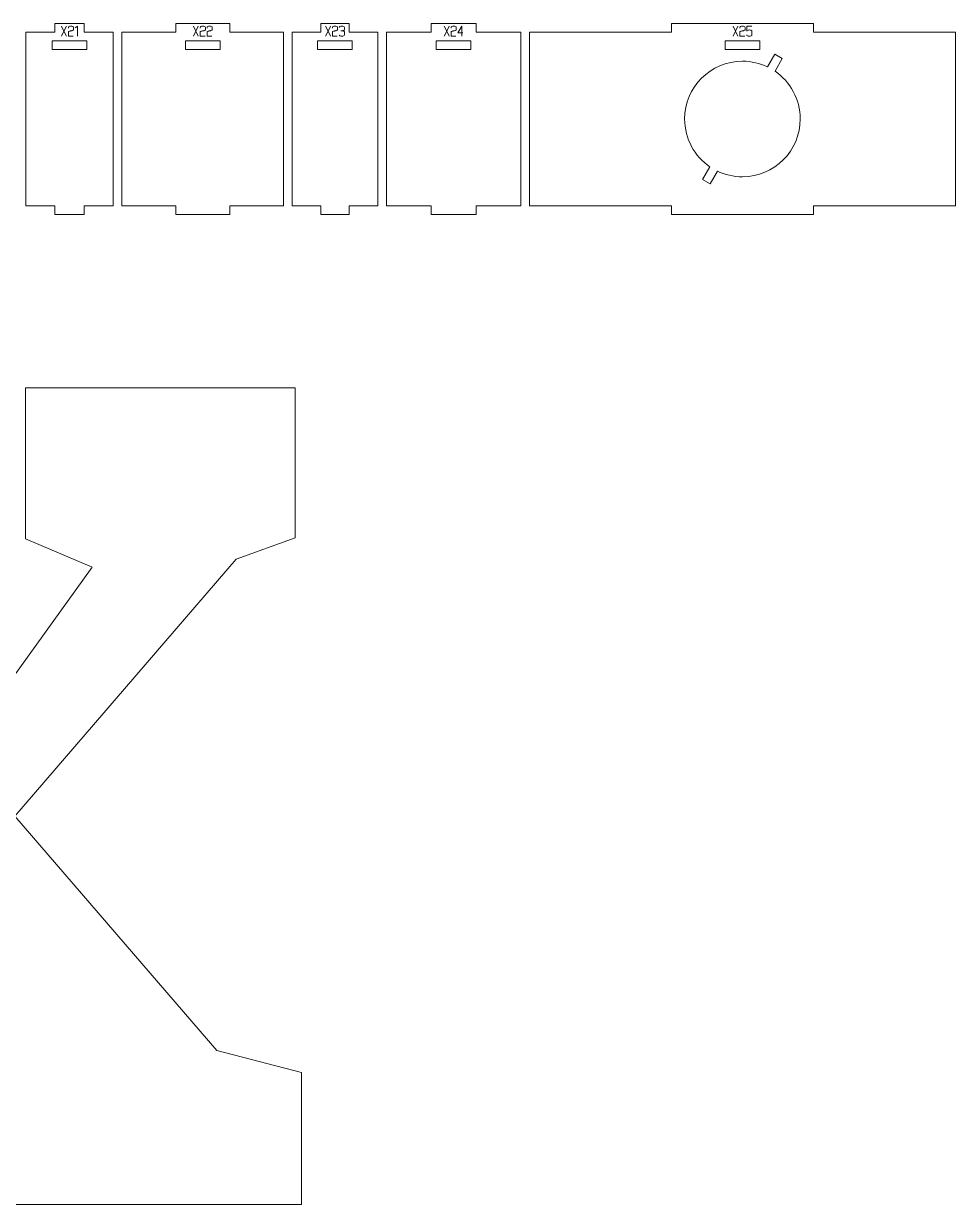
# Model space of a CAD drawing. Header units: centimetres. Extents: x -250 to 250, y -508 to 508.
# Drawn here: x 138.7 to 170.96, y -375.54 to -334.69 of the extents above; entities that cross this region are included whole.
import ezdxf

# ---------------------------------------------------------------- set-up
doc = ezdxf.new("R2010")
doc.units = ezdxf.units.CM
doc.header["$MEASUREMENT"] = 0
doc.layers.add('Capa 1', color=7, linetype='Continuous')

msp = doc.modelspace()

# ---------------------------------------------------------------- linework, layer by layer
at = {"layer": 'Capa 1', "color": 1, "lineweight": 9}
for points, knots in [([(138.77827, -334.98822), (138.77827, -334.98822), (138.77827, -340.98822), (138.77827, -340.98822), (138.77827, -340.98822), (139.78843, -340.98822), (139.78843, -340.98822), (139.78843, -340.98822), (139.78843, -341.28822), (139.78843, -341.28822), (139.78843, -341.28822), (140.7986, -341.28822), (140.7986, -341.28822), (140.7986, -341.28822), (140.7986, -340.98822), (140.7986, -340.98822), (140.7986, -340.98822), (141.80876, -340.98822), (141.80876, -340.98822), (141.80876, -340.98822), (141.80876, -334.98822), (141.80876, -334.98822), (141.80876, -334.98822), (140.7986, -334.98822), (140.7986, -334.98822), (140.7986, -334.98822), (140.7986, -334.68822), (140.7986, -334.68822), (140.7986, -334.68822), (139.78843, -334.68822), (139.78843, -334.68822), (139.78843, -334.68822), (139.78843, -334.98822), (139.78843, -334.98822), (139.78843, -334.98822), (138.77827, -334.98822), (138.77827, -334.98822)], [0, 0, 0, 0, 0.08333333, 0.08333333, 0.08333333, 0.16666667, 0.16666667, 0.16666667, 0.25, 0.25, 0.25, 0.33333333, 0.33333333, 0.33333333, 0.41666667, 0.41666667, 0.41666667, 0.5, 0.5, 0.5, 0.58333333, 0.58333333, 0.58333333, 0.66666667, 0.66666667, 0.66666667, 0.75, 0.75, 0.75, 0.83333333, 0.83333333, 0.83333333, 0.91666667, 0.91666667, 0.91666667, 1, 1, 1, 1]), ([(142.10876, -334.98822), (142.10876, -334.98822), (142.10876, -340.98822), (142.10876, -340.98822), (142.10876, -340.98822), (143.97322, -340.98822), (143.97322, -340.98822), (143.97322, -340.98822), (143.97322, -341.28822), (143.97322, -341.28822), (143.97322, -341.28822), (145.83769, -341.28822), (145.83769, -341.28822), (145.83769, -341.28822), (145.83769, -340.98822), (145.83769, -340.98822), (145.83769, -340.98822), (147.70215, -340.98822), (147.70215, -340.98822), (147.70215, -340.98822), (147.70215, -334.98822), (147.70215, -334.98822), (147.70215, -334.98822), (145.83769, -334.98822), (145.83769, -334.98822), (145.83769, -334.98822), (145.83769, -334.68822), (145.83769, -334.68822), (145.83769, -334.68822), (143.97322, -334.68822), (143.97322, -334.68822), (143.97322, -334.68822), (143.97322, -334.98822), (143.97322, -334.98822), (143.97322, -334.98822), (142.10876, -334.98822), (142.10876, -334.98822)], [0, 0, 0, 0, 0.08333333, 0.08333333, 0.08333333, 0.16666667, 0.16666667, 0.16666667, 0.25, 0.25, 0.25, 0.33333333, 0.33333333, 0.33333333, 0.41666667, 0.41666667, 0.41666667, 0.5, 0.5, 0.5, 0.58333333, 0.58333333, 0.58333333, 0.66666667, 0.66666667, 0.66666667, 0.75, 0.75, 0.75, 0.83333333, 0.83333333, 0.83333333, 0.91666667, 0.91666667, 0.91666667, 1, 1, 1, 1]), ([(148.00215, -334.98822), (148.00215, -334.98822), (148.00215, -340.98822), (148.00215, -340.98822), (148.00215, -340.98822), (148.98791, -340.98822), (148.98791, -340.98822), (148.98791, -340.98822), (148.98791, -341.28822), (148.98791, -341.28822), (148.98791, -341.28822), (149.97367, -341.28822), (149.97367, -341.28822), (149.97367, -341.28822), (149.97367, -340.98822), (149.97367, -340.98822), (149.97367, -340.98822), (150.95943, -340.98822), (150.95943, -340.98822), (150.95943, -340.98822), (150.95943, -334.98822), (150.95943, -334.98822), (150.95943, -334.98822), (149.97367, -334.98822), (149.97367, -334.98822), (149.97367, -334.98822), (149.97367, -334.68822), (149.97367, -334.68822), (149.97367, -334.68822), (148.98791, -334.68822), (148.98791, -334.68822), (148.98791, -334.68822), (148.98791, -334.98822), (148.98791, -334.98822), (148.98791, -334.98822), (148.00215, -334.98822), (148.00215, -334.98822)], [0, 0, 0, 0, 0.08333333, 0.08333333, 0.08333333, 0.16666667, 0.16666667, 0.16666667, 0.25, 0.25, 0.25, 0.33333333, 0.33333333, 0.33333333, 0.41666667, 0.41666667, 0.41666667, 0.5, 0.5, 0.5, 0.58333333, 0.58333333, 0.58333333, 0.66666667, 0.66666667, 0.66666667, 0.75, 0.75, 0.75, 0.83333333, 0.83333333, 0.83333333, 0.91666667, 0.91666667, 0.91666667, 1, 1, 1, 1]), ([(151.25943, -334.98822), (151.25943, -334.98822), (151.25943, -340.98822), (151.25943, -340.98822), (151.25943, -340.98822), (152.81096, -340.98822), (152.81096, -340.98822), (152.81096, -340.98822), (152.81096, -341.28822), (152.81096, -341.28822), (152.81096, -341.28822), (154.36249, -341.28822), (154.36249, -341.28822), (154.36249, -341.28822), (154.36249, -340.98822), (154.36249, -340.98822), (154.36249, -340.98822), (155.91402, -340.98822), (155.91402, -340.98822), (155.91402, -340.98822), (155.91402, -334.98822), (155.91402, -334.98822), (155.91402, -334.98822), (154.36249, -334.98822), (154.36249, -334.98822), (154.36249, -334.98822), (154.36249, -334.68822), (154.36249, -334.68822), (154.36249, -334.68822), (152.81096, -334.68822), (152.81096, -334.68822), (152.81096, -334.68822), (152.81096, -334.98822), (152.81096, -334.98822), (152.81096, -334.98822), (151.25943, -334.98822), (151.25943, -334.98822)], [0, 0, 0, 0, 0.08333333, 0.08333333, 0.08333333, 0.16666667, 0.16666667, 0.16666667, 0.25, 0.25, 0.25, 0.33333333, 0.33333333, 0.33333333, 0.41666667, 0.41666667, 0.41666667, 0.5, 0.5, 0.5, 0.58333333, 0.58333333, 0.58333333, 0.66666667, 0.66666667, 0.66666667, 0.75, 0.75, 0.75, 0.83333333, 0.83333333, 0.83333333, 0.91666667, 0.91666667, 0.91666667, 1, 1, 1, 1]), ([(156.21402, -334.98822), (156.21402, -334.98822), (156.21402, -340.98822), (156.21402, -340.98822), (156.21402, -340.98822), (161.12773, -340.98822), (161.12773, -340.98822), (161.12773, -340.98822), (161.12773, -341.28822), (161.12773, -341.28822), (161.12773, -341.28822), (166.04143, -341.28822), (166.04143, -341.28822), (166.04143, -341.28822), (166.04143, -340.98822), (166.04143, -340.98822), (166.04143, -340.98822), (170.95513, -340.98822), (170.95513, -340.98822), (170.95513, -340.98822), (170.95513, -334.98822), (170.95513, -334.98822), (170.95513, -334.98822), (166.04143, -334.98822), (166.04143, -334.98822), (166.04143, -334.98822), (166.04143, -334.68822), (166.04143, -334.68822), (166.04143, -334.68822), (161.12773, -334.68822), (161.12773, -334.68822), (161.12773, -334.68822), (161.12773, -334.98822), (161.12773, -334.98822), (161.12773, -334.98822), (156.21402, -334.98822), (156.21402, -334.98822)], [0, 0, 0, 0, 0.08333333, 0.08333333, 0.08333333, 0.16666667, 0.16666667, 0.16666667, 0.25, 0.25, 0.25, 0.33333333, 0.33333333, 0.33333333, 0.41666667, 0.41666667, 0.41666667, 0.5, 0.5, 0.5, 0.58333333, 0.58333333, 0.58333333, 0.66666667, 0.66666667, 0.66666667, 0.75, 0.75, 0.75, 0.83333333, 0.83333333, 0.83333333, 0.91666667, 0.91666667, 0.91666667, 1, 1, 1, 1]), ([(139.69352, -335.588), (139.69352, -335.588), (140.89352, -335.588), (140.89352, -335.588), (140.89352, -335.588), (140.89352, -335.288), (140.89352, -335.288), (140.89352, -335.288), (139.69352, -335.288), (139.69352, -335.288), (139.69352, -335.288), (139.69352, -335.588), (139.69352, -335.588)], [0, 0, 0, 0, 0.25, 0.25, 0.25, 0.5, 0.5, 0.5, 0.75, 0.75, 0.75, 1, 1, 1, 1]), ([(144.30546, -335.588), (144.30546, -335.588), (145.50546, -335.588), (145.50546, -335.588), (145.50546, -335.588), (145.50546, -335.288), (145.50546, -335.288), (145.50546, -335.288), (144.30546, -335.288), (144.30546, -335.288), (144.30546, -335.288), (144.30546, -335.588), (144.30546, -335.588)], [0, 0, 0, 0, 0.25, 0.25, 0.25, 0.5, 0.5, 0.5, 0.75, 0.75, 0.75, 1, 1, 1, 1]), ([(148.88079, -335.588), (148.88079, -335.588), (150.08079, -335.588), (150.08079, -335.588), (150.08079, -335.588), (150.08079, -335.288), (150.08079, -335.288), (150.08079, -335.288), (148.88079, -335.288), (148.88079, -335.288), (148.88079, -335.288), (148.88079, -335.588), (148.88079, -335.588)], [0, 0, 0, 0, 0.25, 0.25, 0.25, 0.5, 0.5, 0.5, 0.75, 0.75, 0.75, 1, 1, 1, 1]), ([(152.98673, -335.588), (152.98673, -335.588), (154.18673, -335.588), (154.18673, -335.588), (154.18673, -335.588), (154.18673, -335.288), (154.18673, -335.288), (154.18673, -335.288), (152.98673, -335.288), (152.98673, -335.288), (152.98673, -335.288), (152.98673, -335.588), (152.98673, -335.588)], [0, 0, 0, 0, 0.25, 0.25, 0.25, 0.5, 0.5, 0.5, 0.75, 0.75, 0.75, 1, 1, 1, 1]), ([(162.98458, -335.588), (162.98458, -335.588), (164.18458, -335.588), (164.18458, -335.588), (164.18458, -335.588), (164.18458, -335.288), (164.18458, -335.288), (164.18458, -335.288), (162.98458, -335.288), (162.98458, -335.288), (162.98458, -335.288), (162.98458, -335.588), (162.98458, -335.588)], [0, 0, 0, 0, 0.25, 0.25, 0.25, 0.5, 0.5, 0.5, 0.75, 0.75, 0.75, 1, 1, 1, 1]), ([(163.58458, -335.98822), (163.89541, -335.98822), (164.18967, -336.05913), (164.45209, -336.18565), (164.45209, -336.18565), (164.70468, -335.74816), (164.70468, -335.74816), (164.70468, -335.74816), (164.96448, -335.89816), (164.96448, -335.89816), (164.96448, -335.89816), (164.71171, -336.33597), (164.71171, -336.33597), (165.23867, -336.69615), (165.58458, -337.30175), (165.58458, -337.98822), (165.58458, -339.09279), (164.68915, -339.98822), (163.58458, -339.98822), (163.27375, -339.98822), (162.97947, -339.91733), (162.71707, -339.79079), (162.71707, -339.79079), (162.46448, -340.22828), (162.46448, -340.22828), (162.46448, -340.22828), (162.20468, -340.07828), (162.20468, -340.07828), (162.20468, -340.07828), (162.45745, -339.64047), (162.45745, -339.64047), (161.93049, -339.28029), (161.58458, -338.67469), (161.58458, -337.98822), (161.58458, -336.88365), (162.48001, -335.98822), (163.58458, -335.98822)], [0, 0, 0, 0, 0.08333333, 0.08333333, 0.08333333, 0.16666667, 0.16666667, 0.16666667, 0.25, 0.25, 0.25, 0.33333333, 0.33333333, 0.33333333, 0.41666667, 0.41666667, 0.41666667, 0.5, 0.5, 0.5, 0.58333333, 0.58333333, 0.58333333, 0.66666667, 0.66666667, 0.66666667, 0.75, 0.75, 0.75, 0.83333333, 0.83333333, 0.83333333, 0.91666667, 0.91666667, 0.91666667, 1, 1, 1, 1])]:
    msp.add_open_spline(points, degree=3, knots=knots, dxfattribs=at)
at = {"layer": 'Capa 1', "color": 114, "lineweight": 9}
for points, knots in [([(140.10089, -334.94963), (140.10089, -334.94963), (140.18634, -335.12002), (140.18634, -335.12002), (140.18634, -335.12002), (140.10089, -334.94963), (140.10089, -334.94963), (140.10089, -334.94963), (140.01545, -335.12002), (140.01545, -335.12002), (140.01545, -335.12002), (140.10089, -334.94963), (140.10089, -334.94963), (140.10089, -334.94963), (140.01545, -334.77924), (140.01545, -334.77924), (140.01545, -334.77924), (140.10089, -334.94963), (140.10089, -334.94963), (140.10089, -334.94963), (140.18634, -334.77924), (140.18634, -334.77924), (140.18634, -334.77924), (140.10089, -334.94963), (140.10089, -334.94963)], [0, 0, 0, 0, 0.125, 0.125, 0.125, 0.25, 0.25, 0.25, 0.375, 0.375, 0.375, 0.5, 0.5, 0.5, 0.625, 0.625, 0.625, 0.75, 0.75, 0.75, 0.875, 0.875, 0.875, 1, 1, 1, 1]), ([(140.25203, -335.12002), (140.25203, -335.12002), (140.25203, -334.97729), (140.25203, -334.97729), (140.25301, -334.96444), (140.2647, -334.95457), (140.28709, -334.94765), (140.29631, -334.94699), (140.30512, -334.94592), (140.31352, -334.94444), (140.32191, -334.94296), (140.33039, -334.9414), (140.33895, -334.93975), (140.35476, -334.93712), (140.36686, -334.93498), (140.37525, -334.93333), (140.38365, -334.93168), (140.3918, -334.92954), (140.3997, -334.92691), (140.42011, -334.91934), (140.43032, -334.90962), (140.43032, -334.89777), (140.43032, -334.89777), (140.43032, -334.81727), (140.43032, -334.81727), (140.43032, -334.80673), (140.42184, -334.79776), (140.40489, -334.79035), (140.38793, -334.78294), (140.36677, -334.77924), (140.34142, -334.77924), (140.31607, -334.77924), (140.29491, -334.78294), (140.27796, -334.79035), (140.261, -334.79776), (140.25252, -334.80673), (140.25252, -334.81727), (140.25252, -334.81727), (140.25252, -334.84147), (140.25252, -334.84147), (140.25252, -334.84147), (140.25252, -334.81727), (140.25252, -334.81727), (140.25252, -334.80673), (140.261, -334.79776), (140.27796, -334.79035), (140.29491, -334.78294), (140.31607, -334.77924), (140.34142, -334.77924), (140.36677, -334.77924), (140.38793, -334.78294), (140.40489, -334.79035), (140.42184, -334.79776), (140.43032, -334.80673), (140.43032, -334.81727), (140.43032, -334.81727), (140.43032, -334.89777), (140.43032, -334.89777), (140.43032, -334.90962), (140.42011, -334.91934), (140.3997, -334.92691), (140.3918, -334.92954), (140.38365, -334.93168), (140.37525, -334.93333), (140.36686, -334.93498), (140.35476, -334.93712), (140.33895, -334.93975), (140.33039, -334.9414), (140.32191, -334.94296), (140.31352, -334.94444), (140.30512, -334.94592), (140.29631, -334.94699), (140.28709, -334.94765), (140.2647, -334.95457), (140.25301, -334.96444), (140.25203, -334.97729), (140.25203, -334.97729), (140.25203, -335.12002), (140.25203, -335.12002), (140.25203, -335.12002), (140.42094, -335.12002), (140.42094, -335.12002), (140.42094, -335.12002), (140.25203, -335.12002), (140.25203, -335.12002)], [0, 0, 0, 0, 0.03571429, 0.03571429, 0.03571429, 0.07142857, 0.07142857, 0.07142857, 0.10714286, 0.10714286, 0.10714286, 0.14285714, 0.14285714, 0.14285714, 0.17857143, 0.17857143, 0.17857143, 0.21428571, 0.21428571, 0.21428571, 0.25, 0.25, 0.25, 0.28571429, 0.28571429, 0.28571429, 0.32142857, 0.32142857, 0.32142857, 0.35714286, 0.35714286, 0.35714286, 0.39285714, 0.39285714, 0.39285714, 0.42857143, 0.42857143, 0.42857143, 0.46428571, 0.46428571, 0.46428571, 0.5, 0.5, 0.5, 0.53571429, 0.53571429, 0.53571429, 0.57142857, 0.57142857, 0.57142857, 0.60714286, 0.60714286, 0.60714286, 0.64285714, 0.64285714, 0.64285714, 0.67857143, 0.67857143, 0.67857143, 0.71428571, 0.71428571, 0.71428571, 0.75, 0.75, 0.75, 0.78571429, 0.78571429, 0.78571429, 0.82142857, 0.82142857, 0.82142857, 0.85714286, 0.85714286, 0.85714286, 0.89285714, 0.89285714, 0.89285714, 0.92857143, 0.92857143, 0.92857143, 0.96428571, 0.96428571, 0.96428571, 1, 1, 1, 1]), ([(140.57158, -334.77874), (140.57158, -334.77874), (140.48959, -334.83554), (140.48959, -334.83554), (140.48959, -334.83554), (140.57158, -334.77874), (140.57158, -334.77874), (140.57158, -334.77874), (140.57158, -335.12002), (140.57158, -335.12002), (140.57158, -335.12002), (140.57158, -334.77874), (140.57158, -334.77874)], [0, 0, 0, 0, 0.25, 0.25, 0.25, 0.5, 0.5, 0.5, 0.75, 0.75, 0.75, 1, 1, 1, 1]), ([(144.66492, -334.94963), (144.66492, -334.94963), (144.75037, -335.12002), (144.75037, -335.12002), (144.75037, -335.12002), (144.66492, -334.94963), (144.66492, -334.94963), (144.66492, -334.94963), (144.57948, -335.12002), (144.57948, -335.12002), (144.57948, -335.12002), (144.66492, -334.94963), (144.66492, -334.94963), (144.66492, -334.94963), (144.57948, -334.77924), (144.57948, -334.77924), (144.57948, -334.77924), (144.66492, -334.94963), (144.66492, -334.94963), (144.66492, -334.94963), (144.75037, -334.77924), (144.75037, -334.77924), (144.75037, -334.77924), (144.66492, -334.94963), (144.66492, -334.94963)], [0, 0, 0, 0, 0.125, 0.125, 0.125, 0.25, 0.25, 0.25, 0.375, 0.375, 0.375, 0.5, 0.5, 0.5, 0.625, 0.625, 0.625, 0.75, 0.75, 0.75, 0.875, 0.875, 0.875, 1, 1, 1, 1]), ([(144.81606, -335.12002), (144.81606, -335.12002), (144.81606, -334.97729), (144.81606, -334.97729), (144.81704, -334.96444), (144.82873, -334.95457), (144.85112, -334.94765), (144.86034, -334.94699), (144.86915, -334.94592), (144.87755, -334.94444), (144.88594, -334.94296), (144.89442, -334.9414), (144.90298, -334.93975), (144.91879, -334.93712), (144.93089, -334.93498), (144.93928, -334.93333), (144.94768, -334.93168), (144.95583, -334.92954), (144.96373, -334.92691), (144.98414, -334.91934), (144.99435, -334.90962), (144.99435, -334.89777), (144.99435, -334.89777), (144.99435, -334.81727), (144.99435, -334.81727), (144.99435, -334.80673), (144.98587, -334.79776), (144.96892, -334.79035), (144.95196, -334.78294), (144.9308, -334.77924), (144.90545, -334.77924), (144.8801, -334.77924), (144.85894, -334.78294), (144.84199, -334.79035), (144.82503, -334.79776), (144.81655, -334.80673), (144.81655, -334.81727), (144.81655, -334.81727), (144.81655, -334.84147), (144.81655, -334.84147), (144.81655, -334.84147), (144.81655, -334.81727), (144.81655, -334.81727), (144.81655, -334.80673), (144.82503, -334.79776), (144.84199, -334.79035), (144.85894, -334.78294), (144.8801, -334.77924), (144.90545, -334.77924), (144.9308, -334.77924), (144.95196, -334.78294), (144.96892, -334.79035), (144.98587, -334.79776), (144.99435, -334.80673), (144.99435, -334.81727), (144.99435, -334.81727), (144.99435, -334.89777), (144.99435, -334.89777), (144.99435, -334.90962), (144.98414, -334.91934), (144.96373, -334.92691), (144.95583, -334.92954), (144.94768, -334.93168), (144.93928, -334.93333), (144.93089, -334.93498), (144.91879, -334.93712), (144.90298, -334.93975), (144.89442, -334.9414), (144.88594, -334.94296), (144.87755, -334.94444), (144.86915, -334.94592), (144.86034, -334.94699), (144.85112, -334.94765), (144.82873, -334.95457), (144.81704, -334.96444), (144.81606, -334.97729), (144.81606, -334.97729), (144.81606, -335.12002), (144.81606, -335.12002), (144.81606, -335.12002), (144.98497, -335.12002), (144.98497, -335.12002), (144.98497, -335.12002), (144.81606, -335.12002), (144.81606, -335.12002)], [0, 0, 0, 0, 0.03571429, 0.03571429, 0.03571429, 0.07142857, 0.07142857, 0.07142857, 0.10714286, 0.10714286, 0.10714286, 0.14285714, 0.14285714, 0.14285714, 0.17857143, 0.17857143, 0.17857143, 0.21428571, 0.21428571, 0.21428571, 0.25, 0.25, 0.25, 0.28571429, 0.28571429, 0.28571429, 0.32142857, 0.32142857, 0.32142857, 0.35714286, 0.35714286, 0.35714286, 0.39285714, 0.39285714, 0.39285714, 0.42857143, 0.42857143, 0.42857143, 0.46428571, 0.46428571, 0.46428571, 0.5, 0.5, 0.5, 0.53571429, 0.53571429, 0.53571429, 0.57142857, 0.57142857, 0.57142857, 0.60714286, 0.60714286, 0.60714286, 0.64285714, 0.64285714, 0.64285714, 0.67857143, 0.67857143, 0.67857143, 0.71428571, 0.71428571, 0.71428571, 0.75, 0.75, 0.75, 0.78571429, 0.78571429, 0.78571429, 0.82142857, 0.82142857, 0.82142857, 0.85714286, 0.85714286, 0.85714286, 0.89285714, 0.89285714, 0.89285714, 0.92857143, 0.92857143, 0.92857143, 0.96428571, 0.96428571, 0.96428571, 1, 1, 1, 1]), ([(145.05313, -335.12002), (145.05313, -335.12002), (145.05313, -334.97729), (145.05313, -334.97729), (145.05411, -334.96444), (145.0658, -334.95457), (145.08819, -334.94765), (145.09741, -334.94699), (145.10622, -334.94592), (145.11462, -334.94444), (145.12301, -334.94296), (145.13149, -334.9414), (145.14005, -334.93975), (145.15586, -334.93712), (145.16796, -334.93498), (145.17635, -334.93333), (145.18475, -334.93168), (145.1929, -334.92954), (145.2008, -334.92691), (145.22121, -334.91934), (145.23142, -334.90962), (145.23142, -334.89777), (145.23142, -334.89777), (145.23142, -334.81727), (145.23142, -334.81727), (145.23142, -334.80673), (145.22294, -334.79776), (145.20599, -334.79035), (145.18903, -334.78294), (145.16787, -334.77924), (145.14252, -334.77924), (145.11717, -334.77924), (145.09601, -334.78294), (145.07906, -334.79035), (145.0621, -334.79776), (145.05362, -334.80673), (145.05362, -334.81727), (145.05362, -334.81727), (145.05362, -334.84147), (145.05362, -334.84147), (145.05362, -334.84147), (145.05362, -334.81727), (145.05362, -334.81727), (145.05362, -334.80673), (145.0621, -334.79776), (145.07906, -334.79035), (145.09601, -334.78294), (145.11717, -334.77924), (145.14252, -334.77924), (145.16787, -334.77924), (145.18903, -334.78294), (145.20599, -334.79035), (145.22294, -334.79776), (145.23142, -334.80673), (145.23142, -334.81727), (145.23142, -334.81727), (145.23142, -334.89777), (145.23142, -334.89777), (145.23142, -334.90962), (145.22121, -334.91934), (145.2008, -334.92691), (145.1929, -334.92954), (145.18475, -334.93168), (145.17635, -334.93333), (145.16796, -334.93498), (145.15586, -334.93712), (145.14005, -334.93975), (145.13149, -334.9414), (145.12301, -334.94296), (145.11462, -334.94444), (145.10622, -334.94592), (145.09741, -334.94699), (145.08819, -334.94765), (145.0658, -334.95457), (145.05411, -334.96444), (145.05313, -334.97729), (145.05313, -334.97729), (145.05313, -335.12002), (145.05313, -335.12002), (145.05313, -335.12002), (145.22204, -335.12002), (145.22204, -335.12002), (145.22204, -335.12002), (145.05313, -335.12002), (145.05313, -335.12002)], [0, 0, 0, 0, 0.03571429, 0.03571429, 0.03571429, 0.07142857, 0.07142857, 0.07142857, 0.10714286, 0.10714286, 0.10714286, 0.14285714, 0.14285714, 0.14285714, 0.17857143, 0.17857143, 0.17857143, 0.21428571, 0.21428571, 0.21428571, 0.25, 0.25, 0.25, 0.28571429, 0.28571429, 0.28571429, 0.32142857, 0.32142857, 0.32142857, 0.35714286, 0.35714286, 0.35714286, 0.39285714, 0.39285714, 0.39285714, 0.42857143, 0.42857143, 0.42857143, 0.46428571, 0.46428571, 0.46428571, 0.5, 0.5, 0.5, 0.53571429, 0.53571429, 0.53571429, 0.57142857, 0.57142857, 0.57142857, 0.60714286, 0.60714286, 0.60714286, 0.64285714, 0.64285714, 0.64285714, 0.67857143, 0.67857143, 0.67857143, 0.71428571, 0.71428571, 0.71428571, 0.75, 0.75, 0.75, 0.78571429, 0.78571429, 0.78571429, 0.82142857, 0.82142857, 0.82142857, 0.85714286, 0.85714286, 0.85714286, 0.89285714, 0.89285714, 0.89285714, 0.92857143, 0.92857143, 0.92857143, 0.96428571, 0.96428571, 0.96428571, 1, 1, 1, 1]), ([(149.24026, -334.94963), (149.24026, -334.94963), (149.32571, -335.12002), (149.32571, -335.12002), (149.32571, -335.12002), (149.24026, -334.94963), (149.24026, -334.94963), (149.24026, -334.94963), (149.15482, -335.12002), (149.15482, -335.12002), (149.15482, -335.12002), (149.24026, -334.94963), (149.24026, -334.94963), (149.24026, -334.94963), (149.15482, -334.77924), (149.15482, -334.77924), (149.15482, -334.77924), (149.24026, -334.94963), (149.24026, -334.94963), (149.24026, -334.94963), (149.32571, -334.77924), (149.32571, -334.77924), (149.32571, -334.77924), (149.24026, -334.94963), (149.24026, -334.94963)], [0, 0, 0, 0, 0.125, 0.125, 0.125, 0.25, 0.25, 0.25, 0.375, 0.375, 0.375, 0.5, 0.5, 0.5, 0.625, 0.625, 0.625, 0.75, 0.75, 0.75, 0.875, 0.875, 0.875, 1, 1, 1, 1]), ([(149.3914, -335.12002), (149.3914, -335.12002), (149.3914, -334.97729), (149.3914, -334.97729), (149.39238, -334.96444), (149.40407, -334.95457), (149.42646, -334.94765), (149.43568, -334.94699), (149.44449, -334.94592), (149.45289, -334.94444), (149.46128, -334.94296), (149.46976, -334.9414), (149.47832, -334.93975), (149.49413, -334.93712), (149.50623, -334.93498), (149.51462, -334.93333), (149.52302, -334.93168), (149.53117, -334.92954), (149.53907, -334.92691), (149.55948, -334.91934), (149.56969, -334.90962), (149.56969, -334.89777), (149.56969, -334.89777), (149.56969, -334.81727), (149.56969, -334.81727), (149.56969, -334.80673), (149.56121, -334.79776), (149.54426, -334.79035), (149.5273, -334.78294), (149.50614, -334.77924), (149.48079, -334.77924), (149.45544, -334.77924), (149.43428, -334.78294), (149.41733, -334.79035), (149.40037, -334.79776), (149.39189, -334.80673), (149.39189, -334.81727), (149.39189, -334.81727), (149.39189, -334.84147), (149.39189, -334.84147), (149.39189, -334.84147), (149.39189, -334.81727), (149.39189, -334.81727), (149.39189, -334.80673), (149.40037, -334.79776), (149.41733, -334.79035), (149.43428, -334.78294), (149.45544, -334.77924), (149.48079, -334.77924), (149.50614, -334.77924), (149.5273, -334.78294), (149.54426, -334.79035), (149.56121, -334.79776), (149.56969, -334.80673), (149.56969, -334.81727), (149.56969, -334.81727), (149.56969, -334.89777), (149.56969, -334.89777), (149.56969, -334.90962), (149.55948, -334.91934), (149.53907, -334.92691), (149.53117, -334.92954), (149.52302, -334.93168), (149.51462, -334.93333), (149.50623, -334.93498), (149.49413, -334.93712), (149.47832, -334.93975), (149.46976, -334.9414), (149.46128, -334.94296), (149.45289, -334.94444), (149.44449, -334.94592), (149.43568, -334.94699), (149.42646, -334.94765), (149.40407, -334.95457), (149.39238, -334.96444), (149.3914, -334.97729), (149.3914, -334.97729), (149.3914, -335.12002), (149.3914, -335.12002), (149.3914, -335.12002), (149.56031, -335.12002), (149.56031, -335.12002), (149.56031, -335.12002), (149.3914, -335.12002), (149.3914, -335.12002)], [0, 0, 0, 0, 0.03571429, 0.03571429, 0.03571429, 0.07142857, 0.07142857, 0.07142857, 0.10714286, 0.10714286, 0.10714286, 0.14285714, 0.14285714, 0.14285714, 0.17857143, 0.17857143, 0.17857143, 0.21428571, 0.21428571, 0.21428571, 0.25, 0.25, 0.25, 0.28571429, 0.28571429, 0.28571429, 0.32142857, 0.32142857, 0.32142857, 0.35714286, 0.35714286, 0.35714286, 0.39285714, 0.39285714, 0.39285714, 0.42857143, 0.42857143, 0.42857143, 0.46428571, 0.46428571, 0.46428571, 0.5, 0.5, 0.5, 0.53571429, 0.53571429, 0.53571429, 0.57142857, 0.57142857, 0.57142857, 0.60714286, 0.60714286, 0.60714286, 0.64285714, 0.64285714, 0.64285714, 0.67857143, 0.67857143, 0.67857143, 0.71428571, 0.71428571, 0.71428571, 0.75, 0.75, 0.75, 0.78571429, 0.78571429, 0.78571429, 0.82142857, 0.82142857, 0.82142857, 0.85714286, 0.85714286, 0.85714286, 0.89285714, 0.89285714, 0.89285714, 0.92857143, 0.92857143, 0.92857143, 0.96428571, 0.96428571, 0.96428571, 1, 1, 1, 1]), ([(149.71786, -335.12002), (149.69251, -335.12002), (149.67135, -335.11632), (149.6544, -335.10891), (149.63744, -335.1015), (149.62896, -335.09253), (149.62896, -335.08199), (149.62896, -335.09253), (149.63744, -335.1015), (149.6544, -335.10891), (149.67135, -335.11632), (149.69251, -335.12002), (149.71786, -335.12002), (149.74321, -335.12002), (149.76437, -335.11632), (149.78133, -335.10891), (149.79828, -335.1015), (149.80676, -335.09253), (149.80676, -335.08199), (149.80676, -335.08199), (149.80676, -334.97087), (149.80676, -334.97087), (149.80676, -334.96198), (149.80067, -334.95424), (149.78849, -334.94765), (149.7763, -334.94107), (149.74058, -334.93662), (149.68131, -334.93432), (149.74025, -334.9307), (149.77565, -334.92642), (149.7875, -334.92148), (149.79935, -334.91654), (149.80577, -334.90847), (149.80676, -334.89728), (149.80676, -334.89728), (149.80676, -334.81727), (149.80676, -334.81727), (149.80676, -334.80673), (149.79828, -334.79776), (149.78133, -334.79035), (149.76437, -334.78294), (149.74321, -334.77924), (149.71786, -334.77924), (149.69251, -334.77924), (149.67135, -334.78294), (149.6544, -334.79035), (149.63744, -334.79776), (149.62896, -334.80673), (149.62896, -334.81727), (149.62896, -334.80673), (149.63744, -334.79776), (149.6544, -334.79035), (149.67135, -334.78294), (149.69251, -334.77924), (149.71786, -334.77924), (149.74321, -334.77924), (149.76437, -334.78294), (149.78133, -334.79035), (149.79828, -334.79776), (149.80676, -334.80673), (149.80676, -334.81727), (149.80676, -334.81727), (149.80676, -334.89728), (149.80676, -334.89728), (149.80577, -334.90847), (149.79935, -334.91654), (149.7875, -334.92148), (149.77565, -334.92642), (149.74025, -334.9307), (149.68131, -334.93432), (149.74058, -334.93662), (149.7763, -334.94107), (149.78849, -334.94765), (149.80067, -334.95424), (149.80676, -334.96198), (149.80676, -334.97087), (149.80676, -334.97087), (149.80676, -335.08199), (149.80676, -335.08199), (149.80676, -335.09253), (149.79828, -335.1015), (149.78133, -335.10891), (149.76437, -335.11632), (149.74321, -335.12002), (149.71786, -335.12002)], [0, 0, 0, 0, 0.03571429, 0.03571429, 0.03571429, 0.07142857, 0.07142857, 0.07142857, 0.10714286, 0.10714286, 0.10714286, 0.14285714, 0.14285714, 0.14285714, 0.17857143, 0.17857143, 0.17857143, 0.21428571, 0.21428571, 0.21428571, 0.25, 0.25, 0.25, 0.28571429, 0.28571429, 0.28571429, 0.32142857, 0.32142857, 0.32142857, 0.35714286, 0.35714286, 0.35714286, 0.39285714, 0.39285714, 0.39285714, 0.42857143, 0.42857143, 0.42857143, 0.46428571, 0.46428571, 0.46428571, 0.5, 0.5, 0.5, 0.53571429, 0.53571429, 0.53571429, 0.57142857, 0.57142857, 0.57142857, 0.60714286, 0.60714286, 0.60714286, 0.64285714, 0.64285714, 0.64285714, 0.67857143, 0.67857143, 0.67857143, 0.71428571, 0.71428571, 0.71428571, 0.75, 0.75, 0.75, 0.78571429, 0.78571429, 0.78571429, 0.82142857, 0.82142857, 0.82142857, 0.85714286, 0.85714286, 0.85714286, 0.89285714, 0.89285714, 0.89285714, 0.92857143, 0.92857143, 0.92857143, 0.96428571, 0.96428571, 0.96428571, 1, 1, 1, 1]), ([(153.34916, -334.94963), (153.34916, -334.94963), (153.43461, -335.12002), (153.43461, -335.12002), (153.43461, -335.12002), (153.34916, -334.94963), (153.34916, -334.94963), (153.34916, -334.94963), (153.26372, -335.12002), (153.26372, -335.12002), (153.26372, -335.12002), (153.34916, -334.94963), (153.34916, -334.94963), (153.34916, -334.94963), (153.26372, -334.77924), (153.26372, -334.77924), (153.26372, -334.77924), (153.34916, -334.94963), (153.34916, -334.94963), (153.34916, -334.94963), (153.43461, -334.77924), (153.43461, -334.77924), (153.43461, -334.77924), (153.34916, -334.94963), (153.34916, -334.94963)], [0, 0, 0, 0, 0.125, 0.125, 0.125, 0.25, 0.25, 0.25, 0.375, 0.375, 0.375, 0.5, 0.5, 0.5, 0.625, 0.625, 0.625, 0.75, 0.75, 0.75, 0.875, 0.875, 0.875, 1, 1, 1, 1]), ([(153.5003, -335.12002), (153.5003, -335.12002), (153.5003, -334.97729), (153.5003, -334.97729), (153.50128, -334.96444), (153.51297, -334.95457), (153.53536, -334.94765), (153.54458, -334.94699), (153.55339, -334.94592), (153.56179, -334.94444), (153.57018, -334.94296), (153.57866, -334.9414), (153.58722, -334.93975), (153.60303, -334.93712), (153.61513, -334.93498), (153.62352, -334.93333), (153.63192, -334.93168), (153.64007, -334.92954), (153.64797, -334.92691), (153.66838, -334.91934), (153.67859, -334.90962), (153.67859, -334.89777), (153.67859, -334.89777), (153.67859, -334.81727), (153.67859, -334.81727), (153.67859, -334.80673), (153.67011, -334.79776), (153.65316, -334.79035), (153.6362, -334.78294), (153.61504, -334.77924), (153.58969, -334.77924), (153.56434, -334.77924), (153.54318, -334.78294), (153.52623, -334.79035), (153.50927, -334.79776), (153.50079, -334.80673), (153.50079, -334.81727), (153.50079, -334.81727), (153.50079, -334.84147), (153.50079, -334.84147), (153.50079, -334.84147), (153.50079, -334.81727), (153.50079, -334.81727), (153.50079, -334.80673), (153.50927, -334.79776), (153.52623, -334.79035), (153.54318, -334.78294), (153.56434, -334.77924), (153.58969, -334.77924), (153.61504, -334.77924), (153.6362, -334.78294), (153.65316, -334.79035), (153.67011, -334.79776), (153.67859, -334.80673), (153.67859, -334.81727), (153.67859, -334.81727), (153.67859, -334.89777), (153.67859, -334.89777), (153.67859, -334.90962), (153.66838, -334.91934), (153.64797, -334.92691), (153.64007, -334.92954), (153.63192, -334.93168), (153.62352, -334.93333), (153.61513, -334.93498), (153.60303, -334.93712), (153.58722, -334.93975), (153.57866, -334.9414), (153.57018, -334.94296), (153.56179, -334.94444), (153.55339, -334.94592), (153.54458, -334.94699), (153.53536, -334.94765), (153.51297, -334.95457), (153.50128, -334.96444), (153.5003, -334.97729), (153.5003, -334.97729), (153.5003, -335.12002), (153.5003, -335.12002), (153.5003, -335.12002), (153.66921, -335.12002), (153.66921, -335.12002), (153.66921, -335.12002), (153.5003, -335.12002), (153.5003, -335.12002)], [0, 0, 0, 0, 0.03571429, 0.03571429, 0.03571429, 0.07142857, 0.07142857, 0.07142857, 0.10714286, 0.10714286, 0.10714286, 0.14285714, 0.14285714, 0.14285714, 0.17857143, 0.17857143, 0.17857143, 0.21428571, 0.21428571, 0.21428571, 0.25, 0.25, 0.25, 0.28571429, 0.28571429, 0.28571429, 0.32142857, 0.32142857, 0.32142857, 0.35714286, 0.35714286, 0.35714286, 0.39285714, 0.39285714, 0.39285714, 0.42857143, 0.42857143, 0.42857143, 0.46428571, 0.46428571, 0.46428571, 0.5, 0.5, 0.5, 0.53571429, 0.53571429, 0.53571429, 0.57142857, 0.57142857, 0.57142857, 0.60714286, 0.60714286, 0.60714286, 0.64285714, 0.64285714, 0.64285714, 0.67857143, 0.67857143, 0.67857143, 0.71428571, 0.71428571, 0.71428571, 0.75, 0.75, 0.75, 0.78571429, 0.78571429, 0.78571429, 0.82142857, 0.82142857, 0.82142857, 0.85714286, 0.85714286, 0.85714286, 0.89285714, 0.89285714, 0.89285714, 0.92857143, 0.92857143, 0.92857143, 0.96428571, 0.96428571, 0.96428571, 1, 1, 1, 1]), ([(153.87763, -335.00741), (153.87763, -335.00741), (153.87763, -334.77874), (153.87763, -334.77874), (153.87763, -334.77874), (153.73786, -335.00741), (153.73786, -335.00741), (153.73786, -335.00741), (153.87763, -335.00741), (153.87763, -335.00741)], [0, 0, 0, 0, 0.33333333, 0.33333333, 0.33333333, 0.66666667, 0.66666667, 0.66666667, 1, 1, 1, 1]), ([(153.87763, -335.00741), (153.87763, -335.00741), (153.87763, -335.12002), (153.87763, -335.12002), (153.87763, -335.12002), (153.87763, -335.00741), (153.87763, -335.00741), (153.87763, -335.00741), (153.73786, -335.00741), (153.73786, -335.00741), (153.73786, -335.00741), (153.87763, -334.77874), (153.87763, -334.77874), (153.87763, -334.77874), (153.87763, -335.00741), (153.87763, -335.00741), (153.87763, -335.00741), (153.90973, -335.00741), (153.90973, -335.00741), (153.90973, -335.00741), (153.87763, -335.00741), (153.87763, -335.00741)], [0, 0, 0, 0, 0.14285714, 0.14285714, 0.14285714, 0.28571429, 0.28571429, 0.28571429, 0.42857143, 0.42857143, 0.42857143, 0.57142857, 0.57142857, 0.57142857, 0.71428571, 0.71428571, 0.71428571, 0.85714286, 0.85714286, 0.85714286, 1, 1, 1, 1]), ([(163.34404, -334.94963), (163.34404, -334.94963), (163.42949, -335.12002), (163.42949, -335.12002), (163.42949, -335.12002), (163.34404, -334.94963), (163.34404, -334.94963), (163.34404, -334.94963), (163.2586, -335.12002), (163.2586, -335.12002), (163.2586, -335.12002), (163.34404, -334.94963), (163.34404, -334.94963), (163.34404, -334.94963), (163.2586, -334.77924), (163.2586, -334.77924), (163.2586, -334.77924), (163.34404, -334.94963), (163.34404, -334.94963), (163.34404, -334.94963), (163.42949, -334.77924), (163.42949, -334.77924), (163.42949, -334.77924), (163.34404, -334.94963), (163.34404, -334.94963)], [0, 0, 0, 0, 0.125, 0.125, 0.125, 0.25, 0.25, 0.25, 0.375, 0.375, 0.375, 0.5, 0.5, 0.5, 0.625, 0.625, 0.625, 0.75, 0.75, 0.75, 0.875, 0.875, 0.875, 1, 1, 1, 1]), ([(163.49518, -335.12002), (163.49518, -335.12002), (163.49518, -334.97729), (163.49518, -334.97729), (163.49616, -334.96444), (163.50785, -334.95457), (163.53024, -334.94765), (163.53946, -334.94699), (163.54827, -334.94592), (163.55667, -334.94444), (163.56506, -334.94296), (163.57354, -334.9414), (163.5821, -334.93975), (163.59791, -334.93712), (163.61001, -334.93498), (163.6184, -334.93333), (163.6268, -334.93168), (163.63495, -334.92954), (163.64285, -334.92691), (163.66326, -334.91934), (163.67347, -334.90962), (163.67347, -334.89777), (163.67347, -334.89777), (163.67347, -334.81727), (163.67347, -334.81727), (163.67347, -334.80673), (163.66499, -334.79776), (163.64804, -334.79035), (163.63108, -334.78294), (163.60992, -334.77924), (163.58457, -334.77924), (163.55922, -334.77924), (163.53806, -334.78294), (163.52111, -334.79035), (163.50415, -334.79776), (163.49567, -334.80673), (163.49567, -334.81727), (163.49567, -334.81727), (163.49567, -334.84147), (163.49567, -334.84147), (163.49567, -334.84147), (163.49567, -334.81727), (163.49567, -334.81727), (163.49567, -334.80673), (163.50415, -334.79776), (163.52111, -334.79035), (163.53806, -334.78294), (163.55922, -334.77924), (163.58457, -334.77924), (163.60992, -334.77924), (163.63108, -334.78294), (163.64804, -334.79035), (163.66499, -334.79776), (163.67347, -334.80673), (163.67347, -334.81727), (163.67347, -334.81727), (163.67347, -334.89777), (163.67347, -334.89777), (163.67347, -334.90962), (163.66326, -334.91934), (163.64285, -334.92691), (163.63495, -334.92954), (163.6268, -334.93168), (163.6184, -334.93333), (163.61001, -334.93498), (163.59791, -334.93712), (163.5821, -334.93975), (163.57354, -334.9414), (163.56506, -334.94296), (163.55667, -334.94444), (163.54827, -334.94592), (163.53946, -334.94699), (163.53024, -334.94765), (163.50785, -334.95457), (163.49616, -334.96444), (163.49518, -334.97729), (163.49518, -334.97729), (163.49518, -335.12002), (163.49518, -335.12002), (163.49518, -335.12002), (163.66409, -335.12002), (163.66409, -335.12002), (163.66409, -335.12002), (163.49518, -335.12002), (163.49518, -335.12002)], [0, 0, 0, 0, 0.03571429, 0.03571429, 0.03571429, 0.07142857, 0.07142857, 0.07142857, 0.10714286, 0.10714286, 0.10714286, 0.14285714, 0.14285714, 0.14285714, 0.17857143, 0.17857143, 0.17857143, 0.21428571, 0.21428571, 0.21428571, 0.25, 0.25, 0.25, 0.28571429, 0.28571429, 0.28571429, 0.32142857, 0.32142857, 0.32142857, 0.35714286, 0.35714286, 0.35714286, 0.39285714, 0.39285714, 0.39285714, 0.42857143, 0.42857143, 0.42857143, 0.46428571, 0.46428571, 0.46428571, 0.5, 0.5, 0.5, 0.53571429, 0.53571429, 0.53571429, 0.57142857, 0.57142857, 0.57142857, 0.60714286, 0.60714286, 0.60714286, 0.64285714, 0.64285714, 0.64285714, 0.67857143, 0.67857143, 0.67857143, 0.71428571, 0.71428571, 0.71428571, 0.75, 0.75, 0.75, 0.78571429, 0.78571429, 0.78571429, 0.82142857, 0.82142857, 0.82142857, 0.85714286, 0.85714286, 0.85714286, 0.89285714, 0.89285714, 0.89285714, 0.92857143, 0.92857143, 0.92857143, 0.96428571, 0.96428571, 0.96428571, 1, 1, 1, 1]), ([(163.82164, -335.12002), (163.79629, -335.12002), (163.77513, -335.11632), (163.75818, -335.10891), (163.74122, -335.1015), (163.73274, -335.09253), (163.73274, -335.08199), (163.73274, -335.09253), (163.74122, -335.1015), (163.75818, -335.10891), (163.77513, -335.11632), (163.79629, -335.12002), (163.82164, -335.12002), (163.84699, -335.12002), (163.86815, -335.11632), (163.88511, -335.10891), (163.90206, -335.1015), (163.91054, -335.09253), (163.91054, -335.08199), (163.91054, -335.08199), (163.91054, -334.94666), (163.91054, -334.94666), (163.91054, -334.93613), (163.90206, -334.92716), (163.88511, -334.91975), (163.86815, -334.91234), (163.84699, -334.90864), (163.82164, -334.90864), (163.79859, -334.91061), (163.78081, -334.91324), (163.7683, -334.91654), (163.75579, -334.91983), (163.74393, -334.92987), (163.73274, -334.94666), (163.73274, -334.94666), (163.73274, -334.77924), (163.73274, -334.77924), (163.73274, -334.77924), (163.90461, -334.77924), (163.90461, -334.77924), (163.90461, -334.77924), (163.73274, -334.77924), (163.73274, -334.77924), (163.73274, -334.77924), (163.73274, -334.94666), (163.73274, -334.94666), (163.74393, -334.92987), (163.75579, -334.91983), (163.7683, -334.91654), (163.78081, -334.91324), (163.79859, -334.91061), (163.82164, -334.90864), (163.84699, -334.90864), (163.86815, -334.91234), (163.88511, -334.91975), (163.90206, -334.92716), (163.91054, -334.93613), (163.91054, -334.94666), (163.91054, -334.94666), (163.91054, -335.08199), (163.91054, -335.08199), (163.91054, -335.09253), (163.90206, -335.1015), (163.88511, -335.10891), (163.86815, -335.11632), (163.84699, -335.12002), (163.82164, -335.12002)], [0, 0, 0, 0, 0.04545455, 0.04545455, 0.04545455, 0.09090909, 0.09090909, 0.09090909, 0.13636364, 0.13636364, 0.13636364, 0.18181818, 0.18181818, 0.18181818, 0.22727273, 0.22727273, 0.22727273, 0.27272727, 0.27272727, 0.27272727, 0.31818182, 0.31818182, 0.31818182, 0.36363636, 0.36363636, 0.36363636, 0.40909091, 0.40909091, 0.40909091, 0.45454545, 0.45454545, 0.45454545, 0.5, 0.5, 0.5, 0.54545455, 0.54545455, 0.54545455, 0.59090909, 0.59090909, 0.59090909, 0.63636364, 0.63636364, 0.63636364, 0.68181818, 0.68181818, 0.68181818, 0.72727273, 0.72727273, 0.72727273, 0.77272727, 0.77272727, 0.77272727, 0.81818182, 0.81818182, 0.81818182, 0.86363636, 0.86363636, 0.86363636, 0.90909091, 0.90909091, 0.90909091, 0.95454545, 0.95454545, 0.95454545, 1, 1, 1, 1]), ([(146.06468, -353.21784), (146.06468, -353.21784), (138.40464, -362.11491), (138.40464, -362.11491), (138.40464, -362.11491), (145.39574, -370.21493), (145.39574, -370.21493), (145.39574, -370.21493), (148.32068, -370.98466), (148.32068, -370.98466), (148.32068, -370.98466), (148.32003, -375.54371), (148.32003, -375.54371), (148.32003, -375.54371), (133.62744, -375.54371), (133.62744, -375.54371), (133.62744, -375.54371), (133.62744, -370.93057), (133.62744, -370.93057), (133.62744, -370.93057), (136.70062, -369.85225), (136.70062, -369.85225), (136.70062, -369.85225), (132.99538, -365.29663), (132.99538, -365.29663), (132.99538, -365.29663), (129.7008, -365.29663), (129.7008, -365.29663), (129.7008, -365.29663), (126.32727, -369.81476), (126.32727, -369.81476), (126.32727, -369.81476), (128.91675, -370.89371), (128.91675, -370.89371), (128.91675, -370.89371), (128.91675, -375.54371), (128.91675, -375.54371), (128.91675, -375.54371), (119.45595, -375.54371), (119.45595, -375.54371), (119.45595, -375.54371), (119.45595, -370.91537), (119.45595, -370.91537), (119.45595, -370.91537), (121.40906, -370.17834), (121.40906, -370.17834), (121.40906, -370.17834), (124.38734, -366.74187), (124.38734, -366.74187), (124.38734, -366.74187), (129.3186, -360.98876), (129.3186, -360.98876), (129.3186, -360.98876), (122.81975, -353.18045), (122.81975, -353.18045), (122.81975, -353.18045), (119.63037, -352.40255), (119.63037, -352.40255), (119.63037, -352.40255), (119.63037, -347.28934), (119.63037, -347.28934), (119.63037, -347.28934), (133.97488, -347.28934), (133.97488, -347.28934), (133.97488, -347.28934), (133.97488, -352.48058), (133.97488, -352.48058), (133.97488, -352.48058), (131.03445, -353.56962), (131.03445, -353.56962), (131.03445, -353.56962), (136.37823, -360.00646), (136.37823, -360.00646), (136.37823, -360.00646), (141.07722, -353.50015), (141.07722, -353.50015), (141.07722, -353.50015), (138.77278, -352.51254), (138.77278, -352.51254), (138.77278, -352.51254), (138.77278, -347.28934), (138.77278, -347.28934), (138.77278, -347.28934), (148.10276, -347.28934), (148.10276, -347.28934), (148.10276, -347.28934), (148.10276, -352.47672), (148.10276, -352.47672), (148.10276, -352.47672), (146.06468, -353.21784), (146.06468, -353.21784)], [0, 0, 0, 0, 0.03333333, 0.03333333, 0.03333333, 0.06666667, 0.06666667, 0.06666667, 0.1, 0.1, 0.1, 0.13333333, 0.13333333, 0.13333333, 0.16666667, 0.16666667, 0.16666667, 0.2, 0.2, 0.2, 0.23333333, 0.23333333, 0.23333333, 0.26666667, 0.26666667, 0.26666667, 0.3, 0.3, 0.3, 0.33333333, 0.33333333, 0.33333333, 0.36666667, 0.36666667, 0.36666667, 0.4, 0.4, 0.4, 0.43333333, 0.43333333, 0.43333333, 0.46666667, 0.46666667, 0.46666667, 0.5, 0.5, 0.5, 0.53333333, 0.53333333, 0.53333333, 0.56666667, 0.56666667, 0.56666667, 0.6, 0.6, 0.6, 0.63333333, 0.63333333, 0.63333333, 0.66666667, 0.66666667, 0.66666667, 0.7, 0.7, 0.7, 0.73333333, 0.73333333, 0.73333333, 0.76666667, 0.76666667, 0.76666667, 0.8, 0.8, 0.8, 0.83333333, 0.83333333, 0.83333333, 0.86666667, 0.86666667, 0.86666667, 0.9, 0.9, 0.9, 0.93333333, 0.93333333, 0.93333333, 0.96666667, 0.96666667, 0.96666667, 1, 1, 1, 1])]:
    msp.add_open_spline(points, degree=3, knots=knots, dxfattribs=at)

doc.saveas('drawing.dxf')
